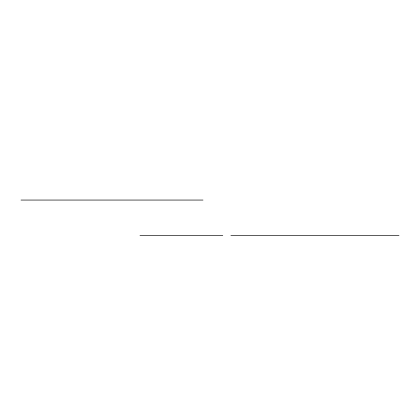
<?xml version="1.0" encoding="UTF-8"?>
<svg xmlns="http://www.w3.org/2000/svg" width="420" height="420" viewBox="0 0 420 420"><rect width="100%" height="100%" fill="white"/><g stroke="black" fill="none" stroke-linecap="round" stroke-linejoin="round"><path stroke-width="0.63" d="M21 200.056L203.002 200.056M139.986 235.625L222.794 235.625M230.879 235.625L399 235.625"/></g></svg>
